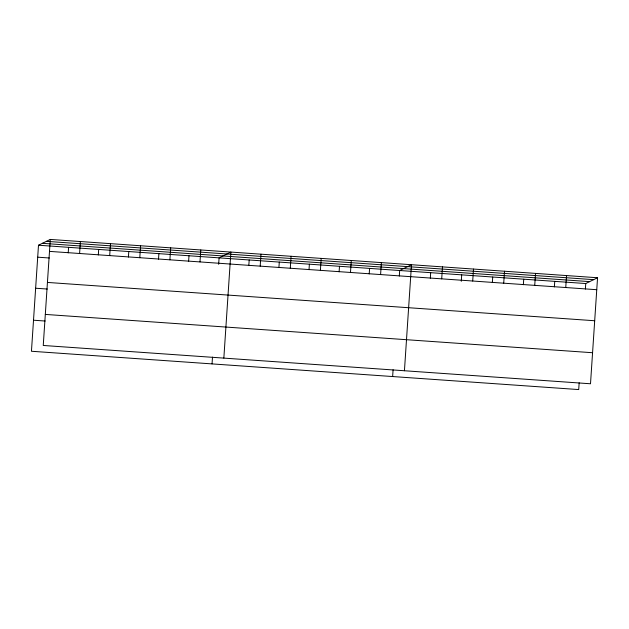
<?xml version="1.0" encoding="UTF-8"?>
<svg xmlns="http://www.w3.org/2000/svg" width="629" height="629" viewBox="0 0 629 629"><rect width="100%" height="100%" fill="white"/><g stroke="black" fill="none" stroke-linecap="round" stroke-linejoin="round"><path stroke-width="0.94" d="M50.289 239.429L43.252 345.463L590.505 383.776L597.55 277.743L50.289 239.429L38.495 245.224L31.45 351.257L578.711 389.571L579.16 382.778M68.223 252.85L68.592 247.331M79.6 253.495L80.394 241.536M98.321 254.957L98.69 249.438M109.698 255.602L110.492 243.643M128.426 257.064L128.788 251.545M139.795 257.709L140.589 245.75M158.524 259.172L158.885 253.652M169.893 259.816L170.687 247.857M188.621 261.279L188.991 255.759M199.991 261.923L200.785 249.965M212.044 363.9L212.5 357.107M218.656 264.306L219.089 257.866L230.89 252.072L223.845 358.105M248.817 265.493L249.186 259.974M260.194 266.138L260.988 254.179M278.922 267.6L279.284 262.081M290.291 268.245L291.085 256.286M309.02 269.707L309.382 264.188M320.389 270.352L321.183 258.393M339.117 271.814L339.487 266.295M350.487 272.459L351.281 260.5M369.215 273.922L369.585 268.402M380.592 274.566L381.386 262.608M392.638 376.543L393.094 369.75M399.313 276.029L399.682 270.509L411.484 264.715L404.439 370.748M430.33 278.199L430.692 272.687M441.7 278.844L442.494 266.885M461.277 281.297L461.702 274.857M472.709 281.014L473.503 269.063M492.35 282.547L492.719 277.027M503.719 283.184L504.513 271.233M523.359 284.717L523.729 279.197M534.736 285.362L535.531 273.403M554.369 286.887L554.739 281.367M565.746 287.532L566.54 275.573M585.387 289.057L585.748 283.537L597.55 277.743M46.397 241.347L593.658 279.653M42.387 243.313L589.648 281.627M38.495 245.224L585.748 283.537M49.494 251.388L596.756 289.702M37.701 257.182L49.353 258M47.434 282.429L594.696 320.743M35.633 288.231L47.285 289.041M45.312 314.414L592.573 352.727M33.51 320.216L45.162 321.026"/></g></svg>
